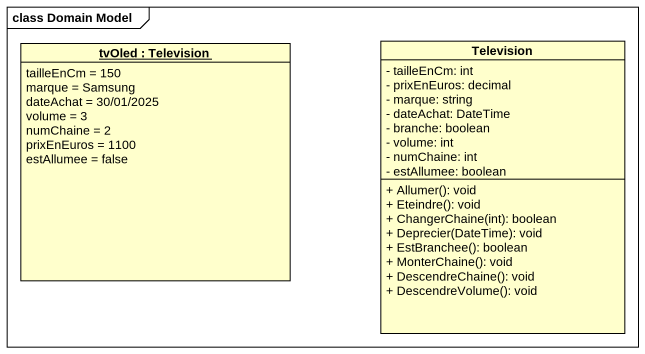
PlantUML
@startuml
mainframe class Domain Model
hide circle
hide empty members
skinparam classAttributeIconSize 0
object "tvOled : Television" as tvOled {
  tailleEnCm = 150
  marque = Samsung
  dateAchat = 30/01/2025
  volume = 3
  numChaine = 2
  prixEnEuros = 1100
  estAllumee = false
}
class Television {
  - tailleEnCm: int
  - prixEnEuros: decimal
  - marque: string
  - dateAchat: DateTime
  - branche: boolean
  - volume: int
  - numChaine: int
  - estAllumee: boolean
  + Allumer(): void
  + Eteindre(): void
  + ChangerChaine(int): boolean
  + Deprecier(DateTime): void
  + EstBranchee(): boolean
  + MonterChaine(): void
  + DescendreChaine(): void
  + DescendreVolume(): void
}
@enduml
